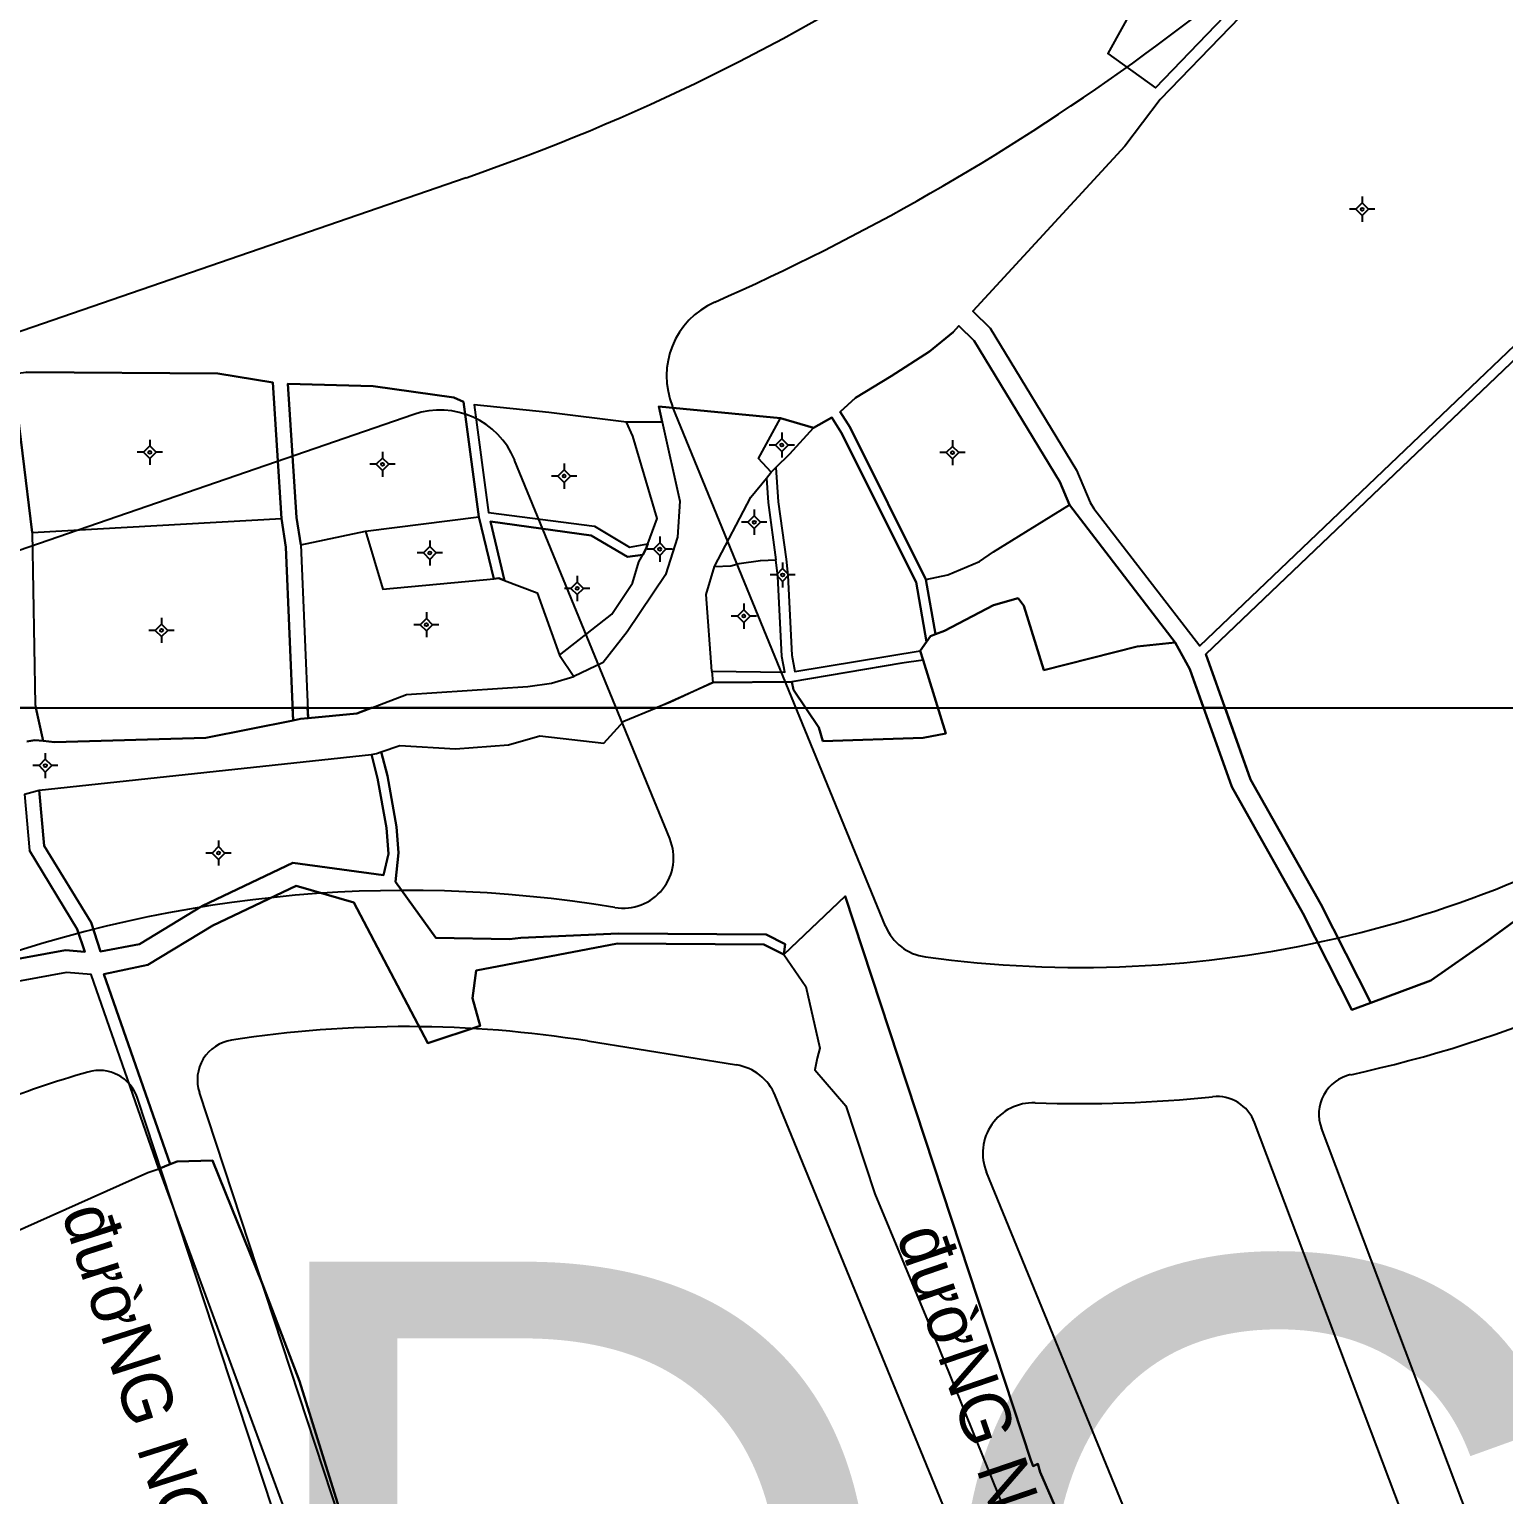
# Model space of a CAD drawing. Extents: x 547408 to 554234, y 1833375 to 1843904.
# Drawn here: x 551629.1 to 551775.2, y 1839422 to 1839567.3 of the extents above; entities that cross this region are included whole.
import ezdxf

# ---------------------------------------------------------------- set-up
doc = ezdxf.new("R2010")
doc.units = 0
for name, color, linetype in [('Level 1', 7, 'Continuous'), ('Level 10', 7, 'Continuous'), ('Level 11', 7, 'Continuous'), ('Level 2', 7, 'Continuous'), ('Level 30', 7, 'Continuous'), ('Level 52', 7, 'Continuous'), ('Level 62', 7, 'Continuous')]:
    doc.layers.add(name, color=color, linetype=linetype)

msp = doc.modelspace()

# ---------------------------------------------------------------- linework, layer by layer
at = {"layer": 'Level 1'}
for points in [[(551773.2, 1839309.65), (551768.13, 1839319.25), (551762.78, 1839333.56), (551761.71, 1839340.26), (551758.38, 1839346.29), (551752.91, 1839362.25), (551751.38, 1839366.95), (551748.32, 1839376.63), (551745.12, 1839385.58), (551740.93, 1839396.21), (551737.04, 1839406.44), (551729.29, 1839424.25), (551729.06, 1839425.06), (551728.59, 1839424.83), (551728.34, 1839425.44), (551709.95, 1839481.35), (551703.86, 1839475.55)], [(551703.86, 1839475.55), (551706.05, 1839472.39), (551707.45, 1839466.26), (551707.18, 1839465.28), (551706.95, 1839464.12), (551710.01, 1839460.55), (551712.89, 1839451.82), (551718.78, 1839437.7), (551728.77, 1839412.98), (551731.64, 1839406.26), (551735.53, 1839394.16), (551737.2, 1839389.34), (551742.03, 1839376.53), (551742.72, 1839374.22), (551745.03, 1839370.38), (551749.67, 1839355.76), (551755.08, 1839340.78), (551757.58, 1839334.17), (551762.74, 1839319.23), (551768.91, 1839304.4)]]:
    msp.add_lwpolyline(points, dxfattribs=at)
at = {"layer": 'Level 10'}
for p, q in [((551688.26, 1839528.33), (551691.81, 1839528.35)), ((551703.54, 1839528.74), (551706.81, 1839527.77)), ((551702.62, 1839523.37), (551703.09, 1839523.84)), ((551702.16, 1839522.79), (551702.62, 1839523.37)), ((551629.37, 1839517.38), (551654.08, 1839518.77)), ((551662.42, 1839517.52), (551673.65, 1839518.96)), ((551673.65, 1839518.96), (551675.11, 1839512.8)), ((551656, 1839516.17), (551662.42, 1839517.52)), ((551656, 1839516.17), (551656.71, 1839498.98)), ((551681.63, 1839505.22), (551683.07, 1839503.13)), ((551696.75, 1839503.66), (551696.84, 1839502.52)), ((551630.07, 1839491.84), (551662.99, 1839495.37)), ((551628.6, 1839491.46), (551630.07, 1839491.84)), ((551641.92, 1839454.33), (551643.05, 1839454.76))]:
    msp.add_line(p, q, dxfattribs=at)
for points in [[(551771.16, 1839593.51), (551773.93, 1839596.76), (551772.79, 1839597.86), (551768.61, 1839601.55), (551765.49, 1839605.25), (551764.69, 1839606.89), (551762.36, 1839605.23), (551750.99, 1839590.03), (551743.39, 1839578.22), (551742.23, 1839576.17), (551735.98, 1839564.86), (551740.7, 1839561.47), (551750.95, 1839572.15), (551760.08, 1839581.77)], [(551745.11, 1839506.16), (551803.23, 1839561.63), (551790.91, 1839574.54), (551773.25, 1839592.71), (551761.89, 1839581.77), (551741.16, 1839560.3), (551737.68, 1839555.69), (551722.6, 1839539.33), (551724.31, 1839537.66), (551732.88, 1839523.56), (551734.24, 1839520.37), (551734.61, 1839519.78)], [(551640.82, 1839453.95), (551641.92, 1839454.33), (551635.22, 1839473.59), (551632.76, 1839473.78), (551610.27, 1839469.64), (551607.92, 1839468.88), (551606.03, 1839467.28), (551596.34, 1839460.41), (551596.08, 1839458.29), (551598.18, 1839452.44), (551602.68, 1839446.26), (551604.84, 1839442.2), (551605.26, 1839441.48), (551607.33, 1839440.72), (551612.04, 1839441.09)]]:
    msp.add_lwpolyline(points, close=True, dxfattribs=at)
for points in [[(551803.23, 1839561.63), (551790.91, 1839574.54), (551773.25, 1839592.71), (551761.89, 1839581.77), (551741.16, 1839560.3), (551737.68, 1839555.69), (551722.6, 1839539.33), (551724.31, 1839537.66), (551732.88, 1839523.56), (551734.24, 1839520.37), (551734.61, 1839519.78), (551745.11, 1839506.16), (551803.23, 1839561.63)], [(551743.39, 1839578.22), (551742.23, 1839576.17), (551735.98, 1839564.86), (551740.7, 1839561.47), (551750.95, 1839572.15)], [(551803.97, 1839560.95), (551745.7, 1839505.34)], [(551762.06, 1839470.77), (551757.1, 1839480.54), (551750.14, 1839492.91), (551745.7, 1839505.34), (551803.97, 1839560.95), (551830.4, 1839538.88), (551837.68, 1839532.9), (551839.73, 1839530.55), (551841.6, 1839526.43), (551835.38, 1839517.34), (551818.28, 1839512), (551796.27, 1839494.4), (551785.68, 1839485.78)], [(551745.7, 1839505.34), (551750.14, 1839492.91), (551757.1, 1839480.54), (551762.06, 1839470.77), (551760.18, 1839470.07), (551755.3, 1839479.65), (551748.28, 1839492.18), (551744.11, 1839503.83), (551742.65, 1839506.49), (551732.2, 1839520.15), (551731.24, 1839522.42), (551722.73, 1839536.4), (551721.23, 1839537.87), (551720.64, 1839537.25), (551718.32, 1839535.33), (551714.5, 1839532.89), (551710.99, 1839530.73), (551709.45, 1839529.36), (551710.44, 1839527.8), (551717.95, 1839512.74), (551718.9, 1839507.31), (551718.42, 1839507.13), (551718.01, 1839506.55), (551716.98, 1839512.48), (551709.57, 1839527.3), (551708.63, 1839528.78), (551706.81, 1839527.77), (551703.54, 1839528.74), (551691.49, 1839529.89), (551691.81, 1839528.35), (551688.26, 1839528.33), (551680.58, 1839529.29), (551673.18, 1839530.04), (551674.61, 1839519.39), (551685.1, 1839518.01), (551688.58, 1839515.93), (551690.39, 1839516.27), (551690.19, 1839515.73), (551689.89, 1839515.17), (551688.37, 1839514.97), (551684.79, 1839517.11), (551674.79, 1839518.48), (551676.17, 1839512.64), (551675.61, 1839512.85), (551675.11, 1839512.8), (551673.65, 1839518.96), (551672.13, 1839530.34), (551671.17, 1839530.78), (551663.15, 1839531.9), (551654.72, 1839532.13), (551655.58, 1839518.89), (551656, 1839516.17), (551656.71, 1839498.98), (551655.96, 1839498.91), (551655.22, 1839498.76), (551654.51, 1839515.94), (551654.08, 1839518.77), (551653.21, 1839532.27), (551647.77, 1839533.16), (551628.78, 1839533.3)], [(551717.95, 1839512.74), (551710.44, 1839527.8), (551709.45, 1839529.36), (551710.99, 1839530.73), (551714.5, 1839532.89), (551718.32, 1839535.33), (551720.64, 1839537.25), (551721.23, 1839537.87), (551722.73, 1839536.4), (551731.24, 1839522.42), (551732.2, 1839520.15)], [(551629.37, 1839517.38), (551627.45, 1839533.12), (551628.78, 1839533.3), (551647.77, 1839533.16), (551653.21, 1839532.27), (551654.08, 1839518.77)], [(551627.45, 1839533.12), (551629.37, 1839517.38), (551629.66, 1839500.34), (551630.46, 1839496.73), (551629.62, 1839496.82), (551628.83, 1839496.67)], [(551656, 1839516.17), (551655.58, 1839518.89), (551654.72, 1839532.13), (551663.15, 1839531.9), (551671.17, 1839530.78), (551672.13, 1839530.34), (551673.65, 1839518.96)], [(551688.26, 1839528.33), (551680.58, 1839529.29), (551673.18, 1839530.04), (551674.61, 1839519.39), (551685.1, 1839518.01), (551688.58, 1839515.93), (551690.39, 1839516.27)], [(551691.81, 1839528.35), (551691.49, 1839529.89), (551703.54, 1839528.74)], [(551691.81, 1839528.35), (551693.56, 1839520.51), (551693.33, 1839516.92), (551692.13, 1839513.19), (551688.35, 1839507.53), (551685.97, 1839504.49), (551683.07, 1839503.13)], [(551690.39, 1839516.27), (551691.31, 1839518.79), (551688.9, 1839526.93), (551688.26, 1839528.33)], [(551702.62, 1839523.37), (551701.37, 1839524.74), (551703.54, 1839528.74)], [(551706.81, 1839527.77), (551708.63, 1839528.78), (551709.57, 1839527.3), (551716.98, 1839512.48), (551718.01, 1839506.55), (551718.42, 1839507.13), (551718.9, 1839507.31), (551717.95, 1839512.74)], [(551703.09, 1839523.84), (551704.45, 1839525.18), (551706.81, 1839527.77)], [(551703.09, 1839523.84), (551703.31, 1839520.43), (551704.09, 1839514.75), (551704.26, 1839513.14), (551704.68, 1839505.23), (551704.96, 1839503.6), (551717.4, 1839505.67), (551717.69, 1839504.73), (551715.57, 1839504.43), (551704.66, 1839502.58), (551696.84, 1839502.52)], [(551697, 1839514.03), (551700.61, 1839520.88), (551702.16, 1839522.79)], [(551702.16, 1839522.79), (551702.31, 1839520.35), (551703.09, 1839514.68)], [(551717.95, 1839512.74), (551720.13, 1839513.19), (551723.26, 1839514.52), (551724.64, 1839515.47), (551732.2, 1839520.15)], [(551732.2, 1839520.15), (551742.65, 1839506.49), (551744.11, 1839503.83), (551748.28, 1839492.18), (551755.3, 1839479.65), (551760.18, 1839470.07), (551762.06, 1839470.77)], [(551654.08, 1839518.77), (551654.51, 1839515.94), (551655.22, 1839498.76)], [(551676.17, 1839512.64), (551674.79, 1839518.48), (551684.79, 1839517.11), (551688.37, 1839514.97), (551689.89, 1839515.17)], [(551629.37, 1839517.38), (551629.66, 1839500.34), (551630.46, 1839496.73)], [(551662.42, 1839517.52), (551664.14, 1839511.76), (551675.11, 1839512.8)], [(551689.89, 1839515.17), (551690.19, 1839515.73), (551690.39, 1839516.27)], [(551681.63, 1839505.22), (551686.81, 1839509.29), (551688.88, 1839512.38), (551689.51, 1839514.47), (551689.89, 1839515.17)], [(551696.75, 1839503.66), (551696.18, 1839511.25), (551697, 1839514.03)], [(551696.75, 1839503.66), (551703.96, 1839503.53), (551703.68, 1839505.11), (551703.26, 1839513.06), (551703.09, 1839514.68)], [(551697, 1839514.03), (551698.63, 1839514.1), (551699.43, 1839514.33), (551701.56, 1839514.61), (551703.09, 1839514.68)], [(551675.11, 1839512.8), (551675.61, 1839512.85), (551676.17, 1839512.64)], [(551676.17, 1839512.64), (551679.41, 1839511.41), (551681.63, 1839505.22)], [(551656.71, 1839498.98), (551661.54, 1839499.45), (551666.46, 1839501.33), (551678.5, 1839502.12), (551680.83, 1839502.44), (551683.07, 1839503.13)], [(551663.95, 1839495.64), (551665.81, 1839496.29), (551671.33, 1839495.96), (551676.57, 1839496.35), (551679.67, 1839497.25), (551686.03, 1839496.51), (551688, 1839498.7), (551691.22, 1839500), (551696.84, 1839502.52)], [(551630.46, 1839496.73), (551631.59, 1839496.61), (551646.59, 1839497.03), (551655.22, 1839498.76)], [(551655.22, 1839498.76), (551655.96, 1839498.91), (551656.71, 1839498.98)], [(551628.83, 1839496.67), (551629.62, 1839496.82), (551630.46, 1839496.73)], [(551628.6, 1839491.46), (551630.07, 1839491.84), (551630.55, 1839486.34), (551635.21, 1839478.72), (551636.15, 1839475.87), (551640.02, 1839476.6), (551646.24, 1839480.39), (551655.21, 1839484.63), (551664.19, 1839483.41), (551664.69, 1839485.55), (551664.48, 1839488.11), (551663.6, 1839493.03), (551662.99, 1839495.37), (551663.48, 1839495.47), (551663.95, 1839495.64), (551664.58, 1839493.27), (551665.48, 1839488.22), (551665.69, 1839485.63), (551665.37, 1839482.77), (551669.37, 1839477.22), (551676.68, 1839477.09), (551677.8, 1839477.21), (551687.47, 1839477.65), (551702.13, 1839477.54), (551703.99, 1839476.6), (551703.86, 1839475.55), (551701.89, 1839476.54), (551687.38, 1839476.65), (551673.39, 1839473.98), (551673.02, 1839471.24), (551673.76, 1839468.49), (551668.57, 1839466.78), (551661.25, 1839480.71), (551655.55, 1839482.37), (551647.28, 1839478.45), (551640.84, 1839474.52), (551636.48, 1839473.62), (551643.05, 1839454.76), (551641.92, 1839454.33), (551654.87, 1839419.15)], [(551662.99, 1839495.37), (551663.6, 1839493.03), (551664.48, 1839488.11), (551664.69, 1839485.55), (551664.19, 1839483.41), (551655.21, 1839484.63), (551646.24, 1839480.39), (551640.02, 1839476.6), (551636.15, 1839475.87), (551635.21, 1839478.72), (551630.55, 1839486.34), (551630.07, 1839491.84)], [(551662.99, 1839495.37), (551663.48, 1839495.47), (551663.95, 1839495.64)], [(551703.86, 1839475.55), (551703.99, 1839476.6), (551702.13, 1839477.54), (551687.47, 1839477.65), (551677.8, 1839477.21), (551676.68, 1839477.09), (551669.37, 1839477.22), (551665.37, 1839482.77), (551665.69, 1839485.63), (551665.48, 1839488.22), (551664.58, 1839493.27), (551663.95, 1839495.64)], [(551628.6, 1839491.46), (551629.09, 1839485.86), (551633.83, 1839478.08), (551634.59, 1839475.81), (551632.66, 1839476), (551609.73, 1839471.78), (551607.41, 1839471.03)], [(551609.73, 1839471.78), (551632.66, 1839476), (551634.59, 1839475.81), (551633.83, 1839478.08), (551629.09, 1839485.86)], [(551762.06, 1839470.77), (551767.99, 1839472.98), (551773.58, 1839476.89), (551785.68, 1839485.78)], [(551643.05, 1839454.76), (551636.48, 1839473.62), (551640.84, 1839474.52), (551647.28, 1839478.45), (551655.55, 1839482.37), (551661.25, 1839480.71), (551668.57, 1839466.78), (551673.76, 1839468.49), (551673.02, 1839471.24), (551673.39, 1839473.98), (551687.38, 1839476.65), (551701.89, 1839476.54), (551703.86, 1839475.55)], [(551703.86, 1839475.55), (551709.95, 1839481.35), (551728.34, 1839425.44), (551728.59, 1839424.83), (551729.06, 1839425.06), (551729.29, 1839424.25), (551737.04, 1839406.44), (551740.93, 1839396.21), (551745.12, 1839385.58), (551748.32, 1839376.63), (551751.38, 1839366.95), (551752.91, 1839362.25), (551758.38, 1839346.29), (551761.71, 1839340.26), (551762.78, 1839333.56), (551768.13, 1839319.25), (551773.2, 1839309.65)], [(551703.86, 1839475.55), (551706.05, 1839472.39), (551707.45, 1839466.26), (551707.18, 1839465.28), (551706.95, 1839464.12), (551710.01, 1839460.55), (551712.89, 1839451.82), (551718.78, 1839437.7), (551728.77, 1839412.98), (551731.64, 1839406.26), (551735.53, 1839394.16), (551737.2, 1839389.34), (551742.03, 1839376.53), (551742.72, 1839374.22), (551745.03, 1839370.38), (551749.67, 1839355.76), (551755.08, 1839340.78), (551757.58, 1839334.17), (551762.74, 1839319.23), (551768.91, 1839304.4)], [(551641.92, 1839454.33), (551635.22, 1839473.59), (551632.76, 1839473.78), (551610.27, 1839469.64), (551607.92, 1839468.88), (551606.03, 1839467.28), (551596.34, 1839460.41), (551596.08, 1839458.29), (551598.18, 1839452.44), (551602.68, 1839446.26), (551604.84, 1839442.2), (551605.26, 1839441.48), (551607.33, 1839440.72), (551612.04, 1839441.09), (551640.82, 1839453.95), (551641.92, 1839454.33)], [(551643.05, 1839454.76), (551643.75, 1839455.04), (551647.24, 1839455.14), (551652.19, 1839442.87), (551655.87, 1839433.25), (551667.33, 1839396.56), (551669.27, 1839389.79), (551672.62, 1839379.98), (551676.41, 1839370.02), (551677.79, 1839364.67), (551684.71, 1839341.54), (551687.27, 1839333.68), (551689.41, 1839325.87), (551691.1, 1839320.84), (551693.28, 1839316.11), (551696.32, 1839309.84), (551700.62, 1839302.26), (551707.14, 1839286.17), (551716.31, 1839271.81), (551719.95, 1839265.83), (551722.12, 1839262.98)], [(551641.92, 1839454.33), (551654.87, 1839419.15), (551660.5, 1839400.38), (551666.78, 1839378.76), (551667.14, 1839378.79), (551669.3, 1839371.12), (551671.42, 1839365.56), (551673.51, 1839358.83), (551675.17, 1839353.12), (551677.89, 1839343.48)]]:
    msp.add_lwpolyline(points, dxfattribs=at)
at = {"layer": 'Level 11'}
for p, q in [((551761.19, 1839550.07), (551760.56, 1839549.44)), ((551761.19, 1839550.69), (551761.19, 1839550.07)), ((551761.81, 1839549.44), (551761.19, 1839550.07)), ((551760.56, 1839549.44), (551759.94, 1839549.44)), ((551760.56, 1839549.44), (551761.19, 1839548.81)), ((551761.19, 1839548.81), (551761.81, 1839549.44)), ((551761.19, 1839548.81), (551761.19, 1839548.19)), ((551762.44, 1839549.44), (551761.81, 1839549.44)), ((551641.03, 1839526.59), (551641.03, 1839525.97)), ((551703.67, 1839526.69), (551703.05, 1839526.06)), ((551703.67, 1839527.31), (551703.67, 1839526.69)), ((551704.3, 1839526.06), (551703.67, 1839526.69)), ((551720.59, 1839526.56), (551720.59, 1839525.93)), ((551640.41, 1839525.34), (551639.78, 1839525.34)), ((551641.03, 1839525.97), (551640.41, 1839525.34)), ((551640.41, 1839525.34), (551641.03, 1839524.71)), ((551641.65, 1839525.34), (551641.03, 1839525.97)), ((551641.03, 1839524.71), (551641.65, 1839525.34)), ((551642.28, 1839525.34), (551641.65, 1839525.34)), ((551664.1, 1839525.4), (551664.1, 1839524.77)), ((551703.05, 1839526.06), (551702.42, 1839526.06)), ((551703.05, 1839526.06), (551703.67, 1839525.43)), ((551703.67, 1839525.43), (551704.3, 1839526.06)), ((551703.67, 1839525.43), (551703.67, 1839524.81)), ((551704.92, 1839526.06), (551704.3, 1839526.06)), ((551719.97, 1839525.31), (551719.34, 1839525.31)), ((551720.59, 1839525.93), (551719.97, 1839525.31)), ((551719.97, 1839525.31), (551720.59, 1839524.69)), ((551721.21, 1839525.31), (551720.59, 1839525.93)), ((551720.59, 1839524.69), (551721.21, 1839525.31)), ((551721.84, 1839525.31), (551721.21, 1839525.31)), ((551641.03, 1839524.71), (551641.03, 1839524.09)), ((551663.47, 1839524.15), (551662.85, 1839524.15)), ((551664.1, 1839524.77), (551663.47, 1839524.15)), ((551663.47, 1839524.15), (551664.1, 1839523.53)), ((551664.73, 1839524.15), (551664.1, 1839524.77)), ((551664.1, 1839523.53), (551664.73, 1839524.15)), ((551664.1, 1839523.53), (551664.1, 1839522.9)), ((551665.35, 1839524.15), (551664.73, 1839524.15)), ((551682.1, 1839523.61), (551681.47, 1839522.98)), ((551682.1, 1839524.23), (551682.1, 1839523.61)), ((551682.73, 1839522.98), (551682.1, 1839523.61)), ((551720.59, 1839524.69), (551720.59, 1839524.06)), ((551681.47, 1839522.98), (551680.85, 1839522.98)), ((551681.47, 1839522.98), (551682.1, 1839522.35)), ((551682.1, 1839522.35), (551682.73, 1839522.98)), ((551682.1, 1839522.35), (551682.1, 1839521.73)), ((551683.35, 1839522.98), (551682.73, 1839522.98)), ((551700.94, 1839519.66), (551700.94, 1839519.03)), ((551700.31, 1839518.41), (551699.69, 1839518.41)), ((551700.94, 1839519.03), (551700.31, 1839518.41)), ((551700.31, 1839518.41), (551700.94, 1839517.79)), ((551701.56, 1839518.41), (551700.94, 1839519.03)), ((551700.94, 1839517.79), (551701.56, 1839518.41)), ((551700.94, 1839517.79), (551700.94, 1839517.16)), ((551702.19, 1839518.41), (551701.56, 1839518.41)), ((551668.78, 1839516.61), (551668.78, 1839515.99)), ((551691.57, 1839516.37), (551690.94, 1839515.74)), ((551691.57, 1839516.99), (551691.57, 1839516.37)), ((551692.19, 1839515.74), (551691.57, 1839516.37)), ((551668.15, 1839515.36), (551667.53, 1839515.36)), ((551668.78, 1839515.99), (551668.15, 1839515.36)), ((551668.15, 1839515.36), (551668.78, 1839514.73)), ((551669.41, 1839515.36), (551668.78, 1839515.99)), ((551668.78, 1839514.73), (551669.41, 1839515.36)), ((551670.03, 1839515.36), (551669.41, 1839515.36)), ((551690.94, 1839515.74), (551690.32, 1839515.74)), ((551690.94, 1839515.74), (551691.57, 1839515.11)), ((551691.57, 1839515.11), (551692.19, 1839515.74)), ((551691.57, 1839515.11), (551691.57, 1839514.49)), ((551692.82, 1839515.74), (551692.19, 1839515.74)), ((551668.78, 1839514.73), (551668.78, 1839514.11)), ((551703.75, 1839513.81), (551703.13, 1839513.18)), ((551703.75, 1839514.43), (551703.75, 1839513.81)), ((551704.37, 1839513.18), (551703.75, 1839513.81)), ((551682.77, 1839511.85), (551682.14, 1839511.85)), ((551683.39, 1839512.47), (551682.77, 1839511.85)), ((551682.77, 1839511.85), (551683.39, 1839511.23)), ((551683.39, 1839513.1), (551683.39, 1839512.47)), ((551684.01, 1839511.85), (551683.39, 1839512.47)), ((551683.39, 1839511.23), (551684.01, 1839511.85)), ((551684.64, 1839511.85), (551684.01, 1839511.85)), ((551703.13, 1839513.18), (551702.5, 1839513.18)), ((551703.13, 1839513.18), (551703.75, 1839512.55)), ((551703.75, 1839512.55), (551704.37, 1839513.18)), ((551703.75, 1839512.55), (551703.75, 1839511.93)), ((551705, 1839513.18), (551704.37, 1839513.18)), ((551683.39, 1839511.23), (551683.39, 1839510.6)), ((551642.19, 1839508.94), (551642.19, 1839508.31)), ((551668.44, 1839509.5), (551668.44, 1839508.87)), ((551699.29, 1839509.1), (551698.66, 1839509.1)), ((551699.91, 1839509.73), (551699.29, 1839509.1)), ((551699.29, 1839509.1), (551699.91, 1839508.47)), ((551699.91, 1839510.35), (551699.91, 1839509.73)), ((551700.53, 1839509.1), (551699.91, 1839509.73)), ((551699.91, 1839508.47), (551700.53, 1839509.1)), ((551701.16, 1839509.1), (551700.53, 1839509.1)), ((551641.56, 1839507.69), (551640.94, 1839507.69)), ((551642.19, 1839508.31), (551641.56, 1839507.69)), ((551641.56, 1839507.69), (551642.19, 1839507.07)), ((551642.81, 1839507.69), (551642.19, 1839508.31)), ((551642.19, 1839507.07), (551642.81, 1839507.69)), ((551643.44, 1839507.69), (551642.81, 1839507.69)), ((551667.81, 1839508.25), (551667.19, 1839508.25)), ((551668.44, 1839508.87), (551667.81, 1839508.25)), ((551667.81, 1839508.25), (551668.44, 1839507.63)), ((551669.06, 1839508.25), (551668.44, 1839508.87)), ((551668.44, 1839507.63), (551669.06, 1839508.25)), ((551668.44, 1839507.63), (551668.44, 1839507)), ((551669.69, 1839508.25), (551669.06, 1839508.25)), ((551699.91, 1839508.47), (551699.91, 1839507.85)), ((551642.19, 1839507.07), (551642.19, 1839506.44)), ((551630.67, 1839494.91), (551630.05, 1839494.28)), ((551630.67, 1839495.53), (551630.67, 1839494.91)), ((551631.3, 1839494.28), (551630.67, 1839494.91)), ((551630.05, 1839494.28), (551629.42, 1839494.28)), ((551630.05, 1839494.28), (551630.67, 1839493.65)), ((551630.67, 1839493.65), (551631.3, 1839494.28)), ((551630.67, 1839493.65), (551630.67, 1839493.03)), ((551631.92, 1839494.28), (551631.3, 1839494.28)), ((551647.21, 1839485.62), (551646.59, 1839485.62)), ((551647.84, 1839486.25), (551647.21, 1839485.62)), ((551647.21, 1839485.62), (551647.84, 1839484.99)), ((551647.84, 1839486.87), (551647.84, 1839486.25)), ((551648.47, 1839485.62), (551647.84, 1839486.25)), ((551647.84, 1839484.99), (551648.47, 1839485.62)), ((551649.09, 1839485.62), (551648.47, 1839485.62)), ((551647.84, 1839484.99), (551647.84, 1839484.37))]:
    msp.add_line(p, q, dxfattribs=at)
for centre in [(551761.19, 1839549.44), (551641.03, 1839525.34), (551703.67, 1839526.06), (551720.59, 1839525.31), (551664.1, 1839524.15), (551682.1, 1839522.98), (551700.94, 1839518.41), (551668.78, 1839515.36), (551691.57, 1839515.74), (551703.75, 1839513.18), (551683.39, 1839511.85), (551699.91, 1839509.1), (551642.19, 1839507.69), (551668.44, 1839508.25), (551630.67, 1839494.28), (551647.84, 1839485.62)]:
    msp.add_circle(centre, 0.15, dxfattribs=at)
at = {"layer": 'Level 2'}
for p, q in [((551643.05, 1839454.76), (551641.92, 1839454.33)), ((551641.92, 1839454.33), (551654.87, 1839419.15)), ((551655.87, 1839433.25), (551652.19, 1839442.87))]:
    msp.add_line(p, q, dxfattribs=at)
for points in [[(551652.19, 1839442.87), (551647.24, 1839455.14), (551643.75, 1839455.04), (551643.05, 1839454.76)], [(551669.27, 1839389.79), (551667.33, 1839396.56), (551655.87, 1839433.25)]]:
    msp.add_lwpolyline(points, dxfattribs=at)
at = {"layer": 'Level 30'}
for points in [[(551672.37, 1839552.56), (551569.85, 1839517.24)], [(551713.96, 1839478.38), (551692.85, 1839529.87)], [(551667.19, 1839529.09), (551577.13, 1839498.06)], [(551692.57, 1839487.05), (551677.19, 1839524.56)], [(551684.4, 1839466.99), (551699.18, 1839464.62)], [(551666.51, 1839380.18), (551639.81, 1839461.32)], [(551672.22, 1839382.03), (551645.94, 1839461.87)], [(551727, 1839403.06), (551703.01, 1839461.58)], [(551796.57, 1839336.93), (551750.53, 1839458.9)], [(551801.09, 1839341.94), (551757.16, 1839458.33)], [(551742.43, 1839408.93), (551723.97, 1839453.97)]]:
    msp.add_lwpolyline(points, dxfattribs=at)
for centre, radius, start, end in [((551604.04, 1839750.87), 209.75, 289.0125, 317.5767), ((551604.04, 1839750.87), 230.25, 293.8173, 317.6179), ((551700.25, 1839532.91), 8, 113.8173, 202.2906), ((551669.79, 1839521.53), 8, 22.2906, 109.0125), ((551733.25, 1839587.53), 113.25, 262.2158, 303.6395), ((551687.94, 1839485.15), 5, 260.6288, 22.2906), ((551666.49, 1839355.16), 126.75, 80.6288, 111.2794), ((551733.25, 1839587.53), 126.75, 282.2102, 303.6395), ((551718.58, 1839480.28), 5, 202.2906, 262.2158), ((551666.49, 1839355.16), 113.25, 80.903, 98.819), ((551649.74, 1839463.12), 4, 98.819, 198.2173), ((551666.49, 1839355.16), 113.25, 106.2029, 111.2794), ((551636.01, 1839460.07), 4, 18.2173, 106.2029), ((551698.39, 1839459.68), 5, 22.2906, 80.903), ((551760.9, 1839459.74), 4, 102.2102, 200.6804), ((551728.59, 1839455.86), 5, 87.9761, 202.2906), ((551733.25, 1839587.53), 126.75, 267.9761, 275.9441), ((551746.79, 1839457.48), 4, 20.6804, 95.9441)]:
    msp.add_arc(centre, radius, start, end, dxfattribs=at)
at = {"layer": 'Level 52'}
for p, q in [((551727.11, 1839510.88), (551724.64, 1839510.18)), ((551727.66, 1839510.13), (551727.11, 1839510.88)), ((551724.64, 1839510.18), (551719.78, 1839507.66)), ((551729.64, 1839503.76), (551727.66, 1839510.13)), ((551719.78, 1839507.66), (551718.9, 1839507.31)), ((551717.4, 1839505.67), (551718.01, 1839506.55)), ((551718.01, 1839506.55), (551717.4, 1839505.67)), ((551718.42, 1839507.13), (551718.01, 1839506.55)), ((551718.9, 1839507.31), (551718.42, 1839507.13)), ((551717.69, 1839504.73), (551717.4, 1839505.67)), ((551717.4, 1839505.67), (551717.69, 1839504.73)), ((551717.69, 1839504.73), (551719.93, 1839497.48)), ((551696.84, 1839502.52), (551692.56, 1839500.54)), ((551696.84, 1839502.52), (551704.66, 1839502.58)), ((551704.66, 1839502.58), (551696.84, 1839502.52)), ((551704.82, 1839501.8), (551704.66, 1839502.58)), ((551707.33, 1839498.06), (551704.82, 1839501.8)), ((551692.56, 1839500.54), (551691.22, 1839500)), ((551628.1, 1839500), (551629.73, 1839500)), ((551629.74, 1839500), (551628.1, 1839500)), ((551629.73, 1839500), (551629.74, 1839500)), ((551629.74, 1839500), (551630.46, 1839496.73)), ((551630.46, 1839496.73), (551629.74, 1839500)), ((551646.59, 1839497.03), (551655.22, 1839498.76)), ((551655.22, 1839498.76), (551655.16, 1839500)), ((551655.16, 1839500), (551655.17, 1839500)), ((551656.66, 1839500), (551655.16, 1839500)), ((551655.16, 1839500), (551655.22, 1839498.76)), ((551655.17, 1839500), (551656.66, 1839500)), ((551656.66, 1839500), (551656.71, 1839498.98)), ((551656.71, 1839498.98), (551656.66, 1839500)), ((551691.22, 1839500), (551662.98, 1839500)), ((551745.48, 1839500), (551747.6, 1839500)), ((551747.61, 1839500), (551745.48, 1839500)), ((551747.6, 1839500), (551750.14, 1839492.91)), ((551750.14, 1839492.91), (551747.61, 1839500)), ((551707.74, 1839496.71), (551707.33, 1839498.06)), ((551719.93, 1839497.48), (551717.68, 1839497.05)), ((551630.46, 1839496.73), (551631.59, 1839496.61)), ((551631.59, 1839496.61), (551646.59, 1839497.03)), ((551707.74, 1839496.71), (551717.68, 1839497.05)), ((551717.68, 1839497.05), (551707.74, 1839496.71)), ((551750.14, 1839492.91), (551757.1, 1839480.54)), ((551757.1, 1839480.54), (551750.14, 1839492.91)), ((551773.58, 1839476.89), (551785.68, 1839485.78)), ((551757.1, 1839480.54), (551762.06, 1839470.77)), ((551762.06, 1839470.77), (551757.1, 1839480.54)), ((551767.99, 1839472.98), (551773.58, 1839476.89)), ((551762.06, 1839470.77), (551767.99, 1839472.98))]:
    msp.add_line(p, q, dxfattribs=at)
for points in [[(551718.9, 1839507.31), (551719.78, 1839507.66), (551724.64, 1839510.18), (551727.11, 1839510.88)], [(551727.11, 1839510.88), (551727.66, 1839510.13), (551729.64, 1839503.76)], [(551718.01, 1839506.55), (551718.42, 1839507.13), (551718.9, 1839507.31)], [(551729.64, 1839503.76), (551738.88, 1839506.08), (551742.65, 1839506.49)], [(551742.65, 1839506.49), (551738.88, 1839506.08), (551729.64, 1839503.76)], [(551742.65, 1839506.49), (551744.11, 1839503.83), (551745.48, 1839500)], [(551745.48, 1839500), (551744.11, 1839503.83), (551742.65, 1839506.49)], [(551717.68, 1839497.05), (551719.93, 1839497.48), (551717.69, 1839504.73)], [(551691.22, 1839500), (551696.84, 1839502.52)], [(551704.66, 1839502.58), (551704.82, 1839501.8), (551707.33, 1839498.06), (551707.74, 1839496.71)], [(551655.22, 1839498.76), (551646.59, 1839497.03), (551631.59, 1839496.61), (551630.46, 1839496.73)], [(551656.71, 1839498.98), (551661.54, 1839499.45), (551662.98, 1839500)], [(551662.98, 1839500), (551661.54, 1839499.45), (551656.71, 1839498.98)], [(551662.98, 1839500), (551691.22, 1839500)], [(551785.68, 1839485.78), (551773.58, 1839476.89), (551767.99, 1839472.98), (551762.06, 1839470.77)]]:
    msp.add_lwpolyline(points, dxfattribs=at)
at = {"layer": 'Level 62'}
msp.add_line((550500, 1839500), (553000, 1839500), dxfattribs=at)

# ---------------------------------------------------------------- texts
at = {"layer": 'Level 1'}
for s, rotation, p in [('đườNG NGUYễN THị địNH', 287.6791, (551632.26, 1839449.96)), ('đườNG NGUYễN TRãI', 288.8808, (551714.99, 1839447.78))]:
    msp.add_text(s, height=5, rotation=rotation, dxfattribs=at).set_placement(p)
at = {"layer": 'Level 62'}
msp.add_text('DC74', height=70, dxfattribs=at).set_placement((551649.15, 1839375.11))

doc.saveas('drawing.dxf')
